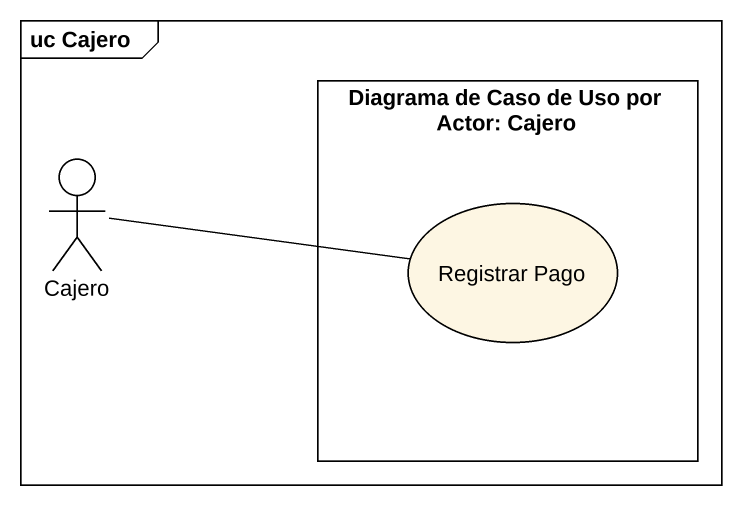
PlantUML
@startuml
mainframe uc Cajero
rectangle "Diagrama de Caso de Uso por Actor: Cajero" as Diagrama_de_Caso_de_Uso_por {
  usecase "Registrar Pago" as Registrar_Pago
}
actor Cajero
Cajero -right- Registrar_Pago
@enduml
